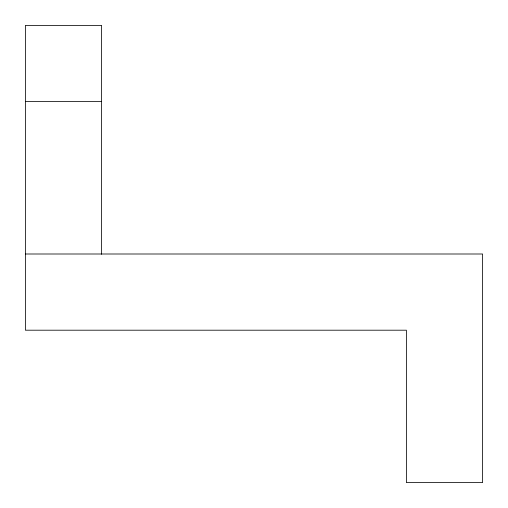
<?xml version="1.0" encoding="UTF-8"?>
<svg xmlns="http://www.w3.org/2000/svg" width="508" height="508" viewBox="0 0 508 508"><rect width="100%" height="100%" fill="white"/><g stroke="black" fill="none" stroke-linecap="round" stroke-linejoin="round"><path stroke-width="0.76" d="M25.4 101.6L101.6 101.6M25.4 254L482.6 254L482.6 482.6L406.4 482.6L406.4 330.2L25.4 330.2L25.4 25.4L101.6 25.4L101.6 254.267"/></g></svg>
